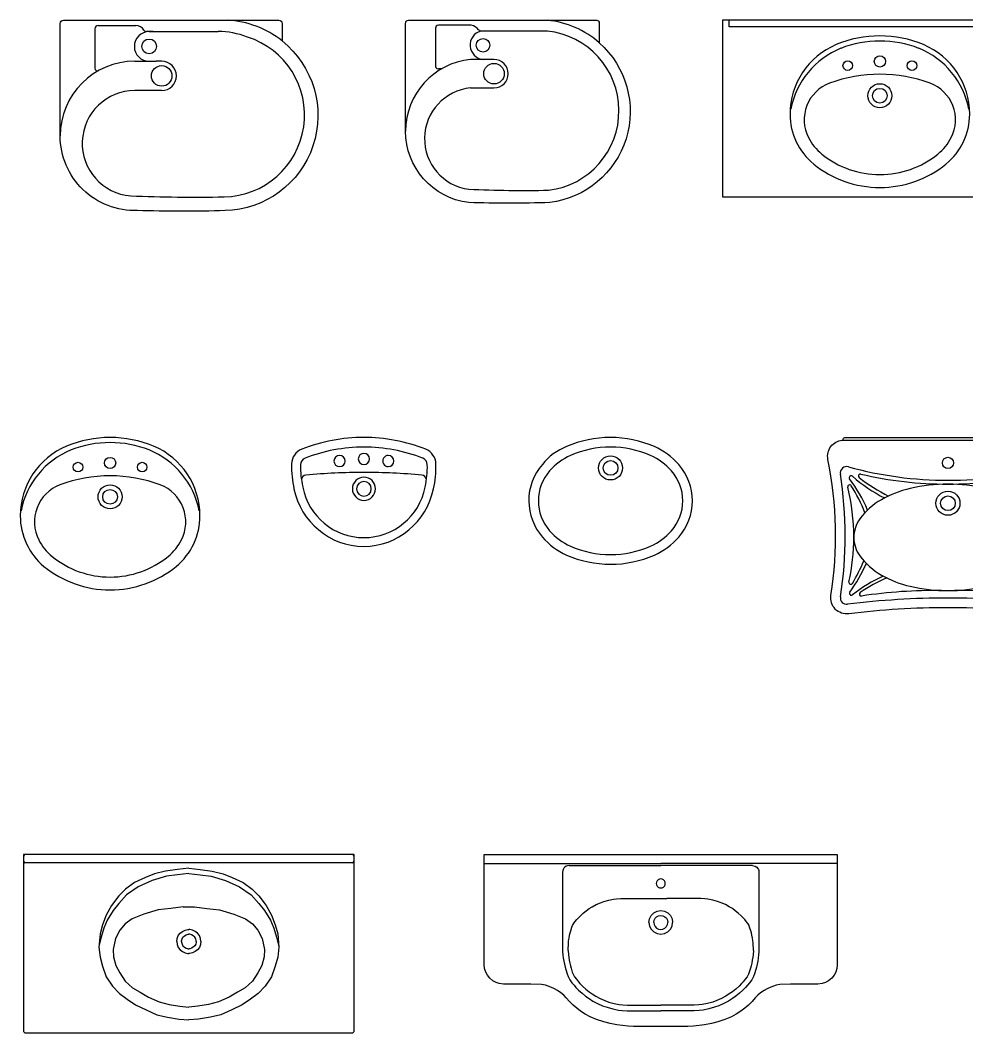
# Model space of a CAD drawing. Header units: millimetres. Extents: x 5135 to 18817, y 4023 to 17584.
# Drawn here: x 9165 to 12115, y 14418 to 17573 of the extents above; entities that cross this region are included whole.
import ezdxf

# ---------------------------------------------------------------- set-up
doc = ezdxf.new("R2010")
doc.units = ezdxf.units.MM
doc.layers.add('cad-block.com', color=250, linetype='Continuous')

# ---------------------------------------------------------------- blocks, each defined once
blk = doc.blocks.new('washbasin 5_top_cad-block.com')
at = {"color": 0}
for p, q in [((-237.4, -26.4), (-237.4, -149.7)), ((-227.4, -16.4), (-110.3, -16.4)), ((-56.1, -35.2), (-77, -35.2)), ((-68.4, -35.2), (146.1, -35.2)), ((-112.9, -127.7), (-46.8, -127.7)), ((-29.4, -127.7), (-46.8, -127.7)), ((-46.8, -219.2), (-112.9, -219.2)), ((-29.4, -219.2), (-46.8, -219.2))]:
    blk.add_line(p, q, dxfattribs=at)
blk.add_lwpolyline([(-105.3, -592.9, -0.423824), (-345.6, -360.3), (-345.6, -10, -0.414214), (-335.6, 0), (335.6, 0, -0.414213), (345.6, -10), (345.6, -64.3, -0.699982), (168.3, -593.3, -0.013686)], format="xyb", close=True, dxfattribs=at)
blk.add_lwpolyline([(168.3, -593.3, -0.013685), (-105.3, -592.9, -0.423787)], format="xyb", dxfattribs=at)
for centre, radius in [((-68.4, -81.4), 23), ((-29.4, -173.4), 32)]:
    blk.add_circle(centre, radius, dxfattribs=at)
for centre, radius, start, end in [((-227.4, -26.4), 10, 90, 180), ((-110.3, -46.4), 30, 31.2573, 90), ((-77, -26.2), 9, 211.2573, 270), ((160.6, -296.5), 296.9, 51.4524, 87.1707), ((-68.4, -81.4), 46.2, 90, 270), ((146.1, -289.8), 254.6, 68.9449, 90), ((160.6, -295.4), 255.1, 271.0077, 72.4499), ((-112.9, -360.3), 232.7, 90, 180), ((-229.4, -149.7), 8, 180, 299.1062), ((-29.4, -173.4), 45.8, 0, 90), ((-29.4, -173.4), 45.8, 270, 0), ((-112.9, -383.4), 164.2, 90, 265.4963), ((77.1, 4448.9), 5000.1, 267.6742, 271.0081)]:
    blk.add_arc(centre, radius, start, end, dxfattribs=at)
blk = doc.blocks.new('washbasin 6_top_cad-block.com')
at = {"color": 0}
for p, q in [((139.6, -33.7), (-68.2, -33.7)), ((-198.3, -150.4), (-188.7, -150.4)), ((-99.8, -210.9), (-26.7, -210.9))]:
    blk.add_line(p, q, dxfattribs=at)
blk.add_lwpolyline([(-293.6, 0), (293.6, 0, -0.442494), (301.4, -8.7), (301.4, -70.5, -0.64571), (147, -568, -0.015889), (-105.6, -568, -0.37829), (-302.3, -345.8), (-302.3, -9.6, -0.386488)], format="xyb", close=True, dxfattribs=at)
for points in [[(-97.5, -15.4), (-199.9, -15.4, 0.442494), (-208.7, -25), (-208.7, -143.7, 0.544124), (-198.3, -150.4, -0.214443)], [(-26.7, -122.3), (-99.8, -122.3, 1)]]:
    blk.add_lwpolyline(points, format="xyb", dxfattribs=at)
blk.add_lwpolyline([(-68.2, -33.7), (-74.9, -29.5)], dxfattribs=at)
for centre, radius in [((-60.8, -78), 21.1), ((-26.7, -166.6), 32)]:
    blk.add_circle(centre, radius, dxfattribs=at)
for centre, radius, start, end in [((111.9, -284.4), 285.7, 48.4585, 84.4529), ((-104.9, -52.4), 37.7, 37.3915, 78.6399), ((-55.8, -77.3), 45.3, 105.9148, 263.6039), ((113.1, -281.9), 249.6, 276.9845, 83.9227), ((-78.1, -345.5), 224.2, 95.5467, 180.0704), ((-26.7, -166.6), 44.3, 270, 90), ((-84.3, -369.1), 158.9, 95.5718, 262.3818), ((66.5, 3445.6), 3975.9, 267.522, 271.1094)]:
    blk.add_arc(centre, radius, start, end, dxfattribs=at)
blk = doc.blocks.new('washbasin 7_top_cad-block.com')
at = {"color": 0}
for p, q in [((-470, -20), (-470, 0)), ((470, -20), (470, 0)), ((470, -20), (-470, -20))]:
    blk.add_line(p, q, dxfattribs=at)
blk.add_lwpolyline([(490, -550), (490, 0), (-490, 0), (-490, -550)], close=True, dxfattribs=at)
for centre, radius in [((-100, -141.2), 15), ((0, -128.2), 17.5), ((100, -141.2), 15), ((0, -235.2), 37.5), ((0, -235.2), 23)]:
    blk.add_circle(centre, radius, dxfattribs=at)
for centre, radius, start, end in [((0, -400.2), 351.5, 90, 112.7144), ((0, -400.2), 351.5, 67.2856, 90), ((-45, -292.7), 235, 112.7144, 180), ((-24.3, -326.3), 258, 112.1793, 169.0033), ((0, -400.2), 335.5, 90, 111.2533), ((0, -400.2), 335.5, 68.7467, 90), ((24.3, -326.3), 258, 10.9967, 67.8207), ((45, -292.7), 235, 0, 67.2856), ((0, -618.2), 450, 90, 110.3585), ((0, -618.2), 450, 69.6415, 90), ((-114.3, -310.2), 121.5, 110.3585, 207.069), ((114.3, -310.2), 121.5, 332.931, 69.6415), ((-80, -292.7), 200, 180, 230.9171), ((80, -292.7), 200, 309.0829, 0), ((-80, -292.7), 160, 207.069, 230.9171), ((80, -292.7), 160, 309.0829, 332.931), ((0, -194.2), 286.9, 230.9171, 270), ((0, -194.2), 286.9, 270, 309.0829), ((0, -194.2), 326.9, 230.9171, 270), ((0, -194.2), 326.9, 270, 309.0829)]:
    blk.add_arc(centre, radius, start, end, dxfattribs=at)
blk = doc.blocks.new('washbasin 19_top_cad-block.com')
at = {"color": 0}
blk.add_lwpolyline([(280, -244, 0.302325), (135.7, -27.3, 0.099436), (0, 0, 0.099436), (-135.7, -27.3, 0.302325), (-280, -244, 0.222849), (-206.1, -401.9, 0.172204), (0, -475, 0.172204), (206.1, -401.9, 0.222849)], format="xyb", close=True, dxfattribs=at)
for centre, radius in [((0, -79.5), 17.5), ((-100, -92.5), 15), ((100, -92.5), 15), ((0, -185), 37.5), ((0, -185), 23)]:
    blk.add_circle(centre, radius, dxfattribs=at)
for centre, radius, start, end in [((0, -351.5), 335.5, 90, 111.2533), ((0, -351.5), 335.5, 68.7467, 90), ((-24.3, -277.7), 258, 112.1793, 169.0033), ((24.3, -277.7), 258, 10.9967, 67.8207), ((0, -569.5), 450, 90, 110.3585), ((0, -569.5), 450, 69.6415, 90), ((-111.6, -263.4), 124.2, 111.2179, 206.7974), ((111.6, -263.4), 124.2, 333.2026, 68.7821), ((-80, -246.6), 160, 207.069, 230.9171), ((80, -246.6), 160, 309.0829, 332.931), ((0, -148.1), 286.9, 230.9171, 270), ((0, -148.1), 286.9, 270, 309.0829)]:
    blk.add_arc(centre, radius, start, end, dxfattribs=at)
blk = doc.blocks.new('washbasin 20_top_cad-block.com')
at = {"color": 0}
blk.add_lwpolyline([(0, 0, 0.093917), (-193.1, -36.8, 0.299984), (-224.9, -82.1), (-224.9, -84.1, 0.063919), (-217.4, -159.9, 0.353062), (0, -340, 0.353062), (217.4, -159.9, 0.063919), (224.9, -84.1), (224.9, -82.1, 0.299984), (193.1, -36.8, 0.093917)], format="xyb", close=True, dxfattribs=at)
for centre, radius, start, end in [((0.6, -530), 500, 90, 111.5151), ((0.6, -530), 500, 68.4885, 90.0036), ((-75.3, -73.5), 17.5, 90, 270), ((-75.3, -73.5), 17.5, 270, 90), ((0.6, -67), 17.5, 90, 270), ((0.6, -67), 17.5, 270.0036, 90.0036), ((76.5, -73.5), 17.5, 90.0036, 270.0036), ((76.5, -73.5), 17.5, 270.0036, 90.0036), ((75, -92.9), 272, 178.3087, 192.9189), ((-174.6, -85.5), 22.3, 111.5151, 178.3087), ((175.8, -85.5), 22.3, 1.6949, 68.4885), ((-73.8, -92.9), 272, 347.0847, 1.6949), ((-179, -132.4), 15, 95.3515, 174.5503), ((0.6, -2049), 1940, 90, 95.3515), ((0.6, -160), 36, 90, 270), ((0.7, -2049), 1940, 84.6521, 90.0036), ((0.6, -160), 36, 270.0036, 90.0036), ((180.1, -132.3), 15, 5.4533, 84.6521), ((0.6, -118), 194, 190.9055, 270), ((0.6, -160), 23, 90, 270), ((0.6, -160), 23, 270.0036, 90.0036), ((0.6, -118), 194, 270.0036, 349.0981)]:
    blk.add_arc(centre, radius, start, end, dxfattribs=at)
blk = doc.blocks.new('washbasin 21_top_cad-block.com')
at = {"color": 0}
blk.add_lwpolyline([(-136.8, -366.3, 0.103892), (0, -395, 0.106771), (136.8, -366.3, 0.109867), (212.4, -310.8, 0.181711), (255, -197.5, 0.181711), (212.4, -84.2, 0.109867), (136.8, -28.7, 0.100419), (0, 0, 0.103892), (-136.8, -28.7, 0.141959), (-212.4, -84.2, 0.181711), (-255, -197.5, 0.172214), (-212.4, -310.8, 0.109867), (-136.8, -366.3)], format="xyb", close=True, dxfattribs=at)
for radius in [37.5, 23]:
    blk.add_circle((0, -95), radius, dxfattribs=at)
for centre, radius, start, end in [((0, -340), 310, 90, 113.7252), ((0, -340), 310, 66.2748, 90), ((-49.9, -226.5), 186, 113.7252, 138.8044), ((49.9, -226.5), 186, 41.1956, 66.2748), ((-83, -197.5), 142, 138.8044, 180), ((83, -197.5), 142, 0, 41.1956), ((-83, -197.5), 142, 180, 221.1956), ((83, -197.5), 142, 318.8044, 0), ((-49.9, -168.5), 186, 221.1956, 246.2748), ((49.9, -168.5), 186, 293.7252, 318.8044), ((0, -55), 310, 246.2748, 270), ((0, -55), 310, 270, 293.7252)]:
    blk.add_arc(centre, radius, start, end, dxfattribs=at)
blk = doc.blocks.new('washbasin 22_top_cad-block.com')
at = {"color": 0}
blk.add_line((-328.7, -8.4), (328.7, -8.4), dxfattribs=at)
for points in [[(309.1, -549.6, 0.031004), (0, -530.4, 0.031004), (-309.1, -549.6, -0.498728), (-364.7, -492.2, 0.089052), (-374, -68.3, -0.447614), (-329.3, -8.5, 0.162878), (-325.4, -2.6, -0.271859), (-321, 0), (321, 0, -0.271859), (325.4, -2.6, 0.162878), (329.3, -8.5, -0.447614), (374, -68.3, 0.089052), (364.7, -492.2, -0.498728)], [(0, -145.4, 0.05765), (-117.9, -159.1, 0.071324), (-207.3, -194, 0.106398), (-274.3, -253.7, 0.159237), (-293.2, -311.4, 0.159237), (-274.3, -369.2, 0.106398), (-207.3, -428.8, 0.071324), (-117.9, -463.8, 0.05765), (0, -477.4, 0.05765), (117.9, -463.8, 0.071324), (207.3, -428.8, 0.106398), (274.3, -369.2, 0.159237), (293.2, -311.4, 0.159237), (274.3, -253.7, 0.106398), (207.3, -194, 0.071324), (117.9, -159.1, 0.05765)]]:
    blk.add_lwpolyline(points, format="xyb", close=True, dxfattribs=at)
for centre, radius in [((0, -79.4), 17.5), ((0, -205), 37.5), ((0, -205), 23)]:
    blk.add_circle(centre, radius, dxfattribs=at)
for centre, radius, start, end in [((-315.5, -110.8), 20, 74.6232, 188.9876), ((0, 1036.6), 1170, 254.6232, 270), ((0, 1036.6), 1170, 270, 285.3768), ((315.5, -110.8), 20, 351.0124, 105.3768), ((-1550.2, -306.1), 1230, 351.0765, 8.9876), ((-301.7, -125.4), 6, 48.9765, 216.5571), ((30.4, 256.4), 500, 228.9765, 242.8891), ((-273.3, -120.1), 6, 76.9026, 231.7415), ((32.6, 267.8), 500, 231.7415, 244.223), ((0, 1054.6), 1200, 256.9026, 270), ((0, 1054.6), 1200, 270, 283.0974), ((-32.6, 267.8), 500, 295.777, 308.2585), ((-30.4, 256.4), 500, 297.1109, 311.0235), ((273.3, -120.1), 6, 308.2585, 103.0974), ((301.7, -125.4), 6, 323.4429, 131.0235), ((1550.2, -306.1), 1230, 171.0124, 188.9235), ((-306.5, -153.7), 6, 32.3685, 194.0411), ((-933.2, -310.4), 640, 0, 14.0411), ((-708.2, -426.8), 500, 23.6639, 36.5571), ((-723.7, -418.2), 500, 21.5336, 32.3685), ((708.2, -426.8), 500, 143.4429, 156.3361), ((723.7, -418.2), 500, 147.6315, 158.4664), ((933.2, -310.4), 640, 165.9589, 180), ((306.5, -153.7), 6, 345.9589, 147.6315), ((-933.2, -310.4), 640, 347.389, 0), ((933.2, -310.4), 640, 180, 192.611), ((-710.7, -188.7), 500, 324.0807, 335.9044), ((-724.4, -194.1), 500, 328.5976, 337.6237), ((710.7, -188.7), 500, 204.0956, 215.9193), ((724.4, -194.1), 500, 202.3763, 211.4024), ((9, -885.5), 500, 114.9003, 127.7661), ((8.5, -896.1), 500, 113.4928, 124.3463), ((-8.5, -896.1), 500, 55.6537, 66.5072), ((-9, -885.5), 500, 52.2339, 65.0997), ((-302.8, -451.5), 6, 167.389, 328.5976), ((302.8, -451.5), 6, 211.4024, 12.611), ((-315.3, -500), 20, 171.0765, 277.1033), ((0, -3030.4), 2530, 90, 97.1033), ((-300.9, -485.5), 6, 144.0807, 307.7661), ((-270.2, -488.3), 6, 124.3463, 278.621), ((-39.9, -2006.9), 1530, 89.2587, 98.621), ((0, -3030.4), 2530, 82.8967, 90), ((39.9, -2006.9), 1530, 81.379, 90.7413), ((270.2, -488.3), 6, 261.379, 55.6537), ((300.9, -485.5), 6, 232.2339, 35.9193), ((315.3, -500), 20, 262.8967, 8.9235)]:
    blk.add_arc(centre, radius, start, end, dxfattribs=at)
blk = doc.blocks.new('washbasin 32_top_cad-block.com')
at = {"color": 0}
for p, q in [((510, -25), (-510, -25)), ((-107.2, -59.8), (-135.3, -71.1)), ((-72.5, -51.4), (-107.2, -59.8)), ((-35.1, -45.8), (-72.5, -51.4)), ((-35.1, -62.6), (-69.7, -67.3)), ((0, -42.6), (-35.1, -45.8)), ((0, -58.6), (-35.1, -62.6)), ((0, -42.6), (35.1, -45.8)), ((0, -58.6), (35.1, -62.6)), ((35.1, -45.8), (72.6, -51.4)), ((35.1, -62.6), (69.8, -67.3)), ((72.6, -51.4), (107.2, -59.8)), ((107.2, -59.8), (135.4, -71.1)), ((-169.1, -87), (-197.2, -107.7)), ((-135.3, -71.1), (-169.1, -87)), ((-113.8, -80.5), (-157.8, -100.2)), ((-69.7, -67.3), (-113.8, -80.5)), ((69.8, -67.3), (113.8, -80.5)), ((113.8, -80.5), (157.9, -100.2)), ((135.4, -71.1), (169.1, -87)), ((169.1, -87), (197.2, -107.7)), ((-197.2, -107.7), (-217.8, -128.3)), ((-194.4, -125.5), (-217.8, -152.7)), ((-157.8, -100.2), (-194.4, -125.5)), ((157.9, -100.2), (194.4, -125.5)), ((194.4, -125.5), (217.8, -152.7)), ((197.2, -107.7), (217.8, -128.3)), ((-217.8, -128.3), (-241.2, -158.3)), ((-217.8, -152.7), (-235.6, -174.3)), ((217.8, -128.3), (241.3, -158.3)), ((217.8, -152.7), (235.6, -174.3)), ((-257.2, -188.4), (-269.3, -218.4)), ((-241.2, -158.3), (-257.2, -188.4)), ((-235.6, -174.3), (-254.3, -204.3)), ((-140, -185.6), (-176.6, -199.6)), ((-96, -172.4), (-140, -185.6)), ((-55.7, -167.7), (-96, -172.4)), ((-17.8, -162.1), (-55.7, -167.7)), ((-17.8, -162.1), (17.8, -162.1)), ((17.8, -162.1), (55.7, -167.7)), ((55.7, -167.7), (96, -172.4)), ((96, -172.4), (140, -185.6)), ((140, -185.6), (176.6, -199.6)), ((235.6, -174.3), (254.4, -204.3)), ((241.3, -158.3), (257.2, -188.4)), ((257.2, -188.4), (269.4, -218.4)), ((-269.3, -218.4), (-276.8, -246.5)), ((-254.3, -204.3), (-264.7, -229.6)), ((-198.1, -215.6), (-215, -235.3)), ((-176.6, -199.6), (-198.1, -215.6)), ((176.6, -199.6), (198.2, -215.6)), ((198.2, -215.6), (215, -235.3)), ((254.4, -204.3), (264.7, -229.6)), ((269.4, -218.4), (276.9, -246.5)), ((-276.8, -246.5), (-280.6, -288.8)), ((-264.7, -229.6), (-273.1, -256.9)), ((-215, -235.3), (-228.1, -261.5)), ((-36.2, -261), (-33, -252.1)), ((-33, -252.1), (-27, -244.7)), ((-27, -244.7), (-20.1, -239)), ((-20.1, -239), (-11.7, -235)), ((-13.7, -252.6), (-8.2, -249.6)), ((-11.7, -235), (-3.3, -233.6)), ((-8.2, -249.6), (-2.6, -248.1)), ((-3.3, -233.6), (0, -233.3)), ((-2.6, -248.1), (0, -247.9)), ((3.3, -233.6), (0, -233.3)), ((2.6, -248.1), (0, -247.9)), ((8.3, -249.6), (2.6, -248.1)), ((11.7, -235), (3.3, -233.6)), ((13.7, -252.6), (8.3, -249.6)), ((20.1, -239), (11.7, -235)), ((27.1, -244.7), (20.1, -239)), ((33, -252.1), (27.1, -244.7)), ((36.2, -261), (33, -252.1)), ((215, -235.3), (228.1, -261.5)), ((264.7, -229.6), (273.1, -256.9)), ((276.9, -246.5), (280.6, -288.8)), ((-273.1, -256.9), (-280, -286.6)), ((-228.1, -261.5), (-235.6, -295.3)), ((-37.4, -270.6), (-36.2, -261)), ((-37.4, -270.6), (-36.2, -280.3)), ((-36.2, -280.3), (-33, -289.2)), ((-22.8, -268.2), (-21.3, -262)), ((-22.8, -270.6), (-22.8, -268.2)), ((-22.8, -270.6), (-22.8, -273.1)), ((-22.8, -273.1), (-21.3, -279.3)), ((-21.3, -262), (-18.4, -256.8)), ((-21.3, -279.3), (-18.4, -284.5)), ((-18.4, -256.8), (-13.7, -252.6)), ((18.4, -256.8), (13.7, -252.6)), ((21.4, -262), (18.4, -256.8)), ((21.4, -279.3), (18.4, -284.5)), ((22.9, -268.2), (21.4, -262)), ((22.9, -273.1), (21.4, -279.3)), ((22.9, -270.6), (22.9, -268.2)), ((22.9, -270.6), (22.9, -273.1)), ((36.2, -280.3), (33, -289.2)), ((37.4, -270.6), (36.2, -261)), ((37.4, -270.6), (36.2, -280.3)), ((228.1, -261.5), (235.6, -295.3)), ((273.1, -256.9), (280, -286.6)), ((-280.6, -288.8), (-276.8, -319.7)), ((-235.6, -295.3), (-234.7, -318.8)), ((-33, -289.2), (-27, -296.6)), ((-27, -296.6), (-20.1, -302.3)), ((-20.1, -302.3), (-11.7, -306.3)), ((-18.4, -284.5), (-13.7, -288.7)), ((-13.7, -288.7), (-8.2, -291.7)), ((-11.7, -306.3), (-3.3, -307.7)), ((-8.2, -291.7), (-2.6, -293.2)), ((-3.3, -307.7), (0, -308)), ((-2.6, -293.2), (0, -293.4)), ((2.6, -293.2), (0, -293.4)), ((3.3, -307.7), (0, -308)), ((8.3, -291.7), (2.6, -293.2)), ((11.7, -306.3), (3.3, -307.7)), ((13.7, -288.7), (8.3, -291.7)), ((20.1, -302.3), (11.7, -306.3)), ((18.4, -284.5), (13.7, -288.7)), ((27.1, -296.6), (20.1, -302.3)), ((33, -289.2), (27.1, -296.6)), ((235.6, -295.3), (234.7, -318.8)), ((280.6, -288.8), (276.9, -319.7)), ((-276.8, -319.7), (-269.3, -347.9)), ((-234.7, -318.8), (-227.2, -345)), ((-227.2, -345), (-215, -368.5)), ((227.2, -345), (215, -368.5)), ((234.7, -318.8), (227.2, -345)), ((276.9, -319.7), (269.4, -347.9)), ((-269.3, -347.9), (-257.2, -380.7)), ((-215, -368.5), (-198.1, -393.8)), ((215, -368.5), (198.2, -393.8)), ((269.4, -347.9), (257.2, -380.7)), ((-257.2, -380.7), (-237.5, -409.8)), ((-237.5, -409.8), (-215.9, -432.3)), ((-198.1, -393.8), (-175.6, -414.5)), ((198.2, -393.8), (175.7, -414.5)), ((237.5, -409.8), (216, -432.3)), ((257.2, -380.7), (237.5, -409.8)), ((-215.9, -432.3), (-192.5, -450.1)), ((-175.6, -414.5), (-151.3, -428.6)), ((-151.3, -428.6), (-126, -444.5)), ((151.3, -428.6), (126, -444.5)), ((175.7, -414.5), (151.3, -428.6)), ((216, -432.3), (192.5, -450.1)), ((-192.5, -450.1), (-166.3, -468)), ((-166.3, -468), (-133.5, -483.9)), ((-126, -444.5), (-92.2, -458.6)), ((-92.2, -458.6), (-61.3, -467)), ((-61.3, -467), (-28.5, -471.7)), ((-28.5, -471.7), (0, -475)), ((28.5, -471.7), (0, -475)), ((61.3, -467), (28.5, -471.7)), ((92.3, -458.6), (61.3, -467)), ((126, -444.5), (92.3, -458.6)), ((166.3, -468), (133.5, -483.9)), ((192.5, -450.1), (166.3, -468)), ((-133.5, -483.9), (-99.7, -498.9)), ((-99.7, -498.9), (-66.9, -506.4)), ((99.8, -498.9), (67, -506.4)), ((133.5, -483.9), (99.8, -498.9)), ((-66.9, -506.4), (-30.4, -513)), ((-30.4, -513), (0, -515)), ((30.4, -513), (0, -515)), ((67, -506.4), (30.4, -513))]:
    blk.add_line(p, q, dxfattribs=at)
blk.add_lwpolyline([(514.8, -551.3), (515, -550), (515, 0), (-515, 0), (-515, -550), (-514.8, -551.3), (-514.3, -552.5), (-513.5, -553.5), (-512.5, -554.3), (-511.3, -554.8), (-510, -555), (510, -555), (511.3, -554.8), (512.5, -554.3), (513.5, -553.5), (514.3, -552.5)], close=True, dxfattribs=at)
for centre, start, end in [((-510, -5), 90, 180), ((-510, -20), 180, 270), ((510, -5), 0, 90), ((510, -20), 270, 0)]:
    blk.add_arc(centre, 5, start, end, dxfattribs=at)
blk = doc.blocks.new('washbasin 33_top_cad-block.com')
at = {"color": 0}
for p, q in [((-550, -27.3), (0, -27.3)), ((550, -27.3), (0, -27.3)), ((-305.2, -49.1), (-305.9, -54.3)), ((-305.9, -54.3), (-305.9, -301.5)), ((-304.3, -46.5), (-305.2, -49.1)), ((-301.9, -42.3), (-304.3, -46.5)), ((-299.3, -39.5), (-301.9, -42.3)), ((-294.4, -36.2), (-299.3, -39.5)), ((-290.3, -34.8), (-294.4, -36.2)), ((-285.9, -34.3), (-290.3, -34.8)), ((-285.9, -34.3), (0, -34.3)), ((285.9, -34.3), (0, -34.3)), ((285.9, -34.3), (290.3, -34.8)), ((290.3, -34.8), (294.4, -36.2)), ((294.4, -36.2), (299.3, -39.5)), ((299.3, -39.5), (301.9, -42.3)), ((301.9, -42.3), (304.3, -46.5)), ((304.3, -46.5), (305.2, -49.1)), ((305.2, -49.1), (305.9, -54.3)), ((305.9, -54.3), (305.9, -301.5)), ((-13.2, -85.5), (-13.9, -89.8)), ((-13.9, -89.8), (-13.2, -94.1)), ((-11.2, -81.6), (-13.2, -85.5)), ((-13.2, -94.1), (-11.2, -98)), ((-8.1, -78.5), (-11.2, -81.6)), ((-4.2, -76.5), (-8.1, -78.5)), ((0.1, -75.8), (-4.2, -76.5)), ((4.4, -76.5), (0.1, -75.8)), ((8.3, -78.5), (4.4, -76.5)), ((11.4, -81.6), (8.3, -78.5)), ((13.4, -85.5), (11.4, -81.6)), ((11.4, -98), (13.4, -94.1)), ((14.1, -89.8), (13.4, -85.5)), ((13.4, -94.1), (14.1, -89.8)), ((-11.2, -98), (-8.1, -101.1)), ((-8.1, -101.1), (-4.2, -103.1)), ((-4.2, -103.1), (0.1, -103.8)), ((0.1, -103.8), (4.4, -103.1)), ((4.4, -103.1), (8.3, -101.1)), ((8.3, -101.1), (11.4, -98)), ((-213.4, -162.1), (-201.4, -155.7)), ((-201.4, -155.7), (-188.3, -149.9)), ((-188.3, -149.9), (-177, -145.8)), ((-177, -145.8), (-162, -141.6)), ((-162, -141.6), (-147.2, -138.7)), ((-147.2, -138.7), (-137.6, -137.4)), ((-137.6, -137.4), (-124.6, -136.5)), ((-124.6, -136.5), (-109.6, -136.6)), ((-109.6, -136.6), (-69.7, -136.8)), ((-69.7, -136.8), (-19.1, -136.8)), ((-19.1, -136.8), (19.1, -136.8)), ((69.7, -136.8), (19.1, -136.8)), ((109.6, -136.6), (69.7, -136.8)), ((124.6, -136.5), (109.6, -136.6)), ((137.6, -137.4), (124.6, -136.5)), ((147.2, -138.7), (137.6, -137.4)), ((162, -141.6), (147.2, -138.7)), ((177, -145.8), (162, -141.6)), ((188.3, -149.9), (177, -145.8)), ((201.4, -155.7), (188.3, -149.9)), ((213.4, -162.1), (201.4, -155.7)), ((-250.5, -190.2), (-241.4, -182)), ((-241.4, -182), (-232.2, -174.6)), ((-232.2, -174.6), (-223.3, -168.2)), ((-223.3, -168.2), (-213.4, -162.1)), ((-35.2, -199.6), (-29.9, -189.3)), ((-29.9, -189.3), (-21.7, -181.1)), ((-21.7, -181.1), (-11.4, -175.9)), ((-11.4, -175.9), (0, -174)), ((-6.7, -190.3), (0, -189.2)), ((0, -174), (11.4, -175.9)), ((0, -189.2), (6.7, -190.3)), ((11.4, -175.9), (21.7, -181.1)), ((21.7, -181.1), (29.9, -189.3)), ((29.9, -189.3), (35.2, -199.6)), ((223.3, -168.2), (213.4, -162.1)), ((232.2, -174.6), (223.3, -168.2)), ((241.4, -182), (232.2, -174.6)), ((250.5, -190.2), (241.4, -182)), ((-275.2, -221), (-272.2, -215.5)), ((-272.2, -215.5), (-267.6, -209.4)), ((-267.6, -209.4), (-262, -202.5)), ((-262, -202.5), (-257.5, -197.5)), ((-257.5, -197.5), (-250.5, -190.2)), ((-37, -211), (-35.2, -199.6)), ((-37, -211), (-35.2, -222.4)), ((-21.8, -211), (-20.7, -204.3)), ((-21.8, -211), (-20.7, -217.7)), ((-20.7, -204.3), (-17.6, -198.2)), ((-20.7, -217.7), (-17.6, -223.8)), ((-17.6, -198.2), (-12.8, -193.4)), ((-12.8, -193.4), (-6.7, -190.3)), ((6.7, -190.3), (12.8, -193.4)), ((12.8, -193.4), (17.6, -198.2)), ((17.6, -198.2), (20.7, -204.3)), ((17.6, -223.8), (20.7, -217.7)), ((20.7, -204.3), (21.8, -211)), ((20.7, -217.7), (21.8, -211)), ((35.2, -199.6), (37, -211)), ((35.2, -222.4), (37, -211)), ((257.5, -197.5), (250.5, -190.2)), ((262, -202.5), (257.5, -197.5)), ((267.6, -209.4), (262, -202.5)), ((272.2, -215.5), (267.6, -209.4)), ((275.2, -221), (272.2, -215.5)), ((-285.8, -259.9), (-284.1, -251.3)), ((-284.1, -251.3), (-282.3, -243.7)), ((-282.3, -243.7), (-280.6, -237.3)), ((-280.6, -237.3), (-276.9, -225.7)), ((-276.9, -225.7), (-275.2, -221)), ((-35.2, -222.4), (-29.9, -232.7)), ((-29.9, -232.7), (-21.7, -240.9)), ((-21.7, -240.9), (-11.4, -246.2)), ((-17.6, -223.8), (-12.8, -228.6)), ((-12.8, -228.6), (-6.7, -231.7)), ((-11.4, -246.2), (0, -248)), ((-6.7, -231.7), (0, -232.8)), ((0, -232.8), (6.7, -231.7)), ((0, -248), (11.4, -246.2)), ((6.7, -231.7), (12.8, -228.6)), ((11.4, -246.2), (21.7, -240.9)), ((12.8, -228.6), (17.6, -223.8)), ((21.7, -240.9), (29.9, -232.7)), ((29.9, -232.7), (35.2, -222.4)), ((276.9, -225.7), (275.2, -221)), ((280.6, -237.3), (276.9, -225.7)), ((282.3, -243.7), (280.6, -237.3)), ((284.1, -251.3), (282.3, -243.7)), ((285.8, -259.9), (284.1, -251.3)), ((-288.8, -298.5), (-287.9, -275)), ((-287.9, -275), (-287.1, -268.2)), ((-287.1, -268.2), (-285.8, -259.9)), ((287.1, -268.2), (285.8, -259.9)), ((287.9, -275), (287.1, -268.2)), ((288.8, -298.5), (287.9, -275)), ((-305.9, -301.5), (-304.9, -313.5)), ((-304.9, -313.5), (-304, -321.7)), ((-288.8, -298.5), (-287.7, -311.8)), ((-287.7, -311.8), (-286.8, -319.3)), ((287.7, -311.8), (286.8, -319.3)), ((288.8, -298.5), (287.7, -311.8)), ((304.9, -313.5), (304, -321.7)), ((305.9, -301.5), (304.9, -313.5)), ((-304, -321.7), (-302.4, -331.5)), ((-302.4, -331.5), (-300.5, -341.6)), ((-300.5, -341.6), (-298.4, -350.5)), ((-286.8, -319.3), (-285.3, -328.5)), ((-285.3, -328.5), (-283.5, -337.9)), ((-283.5, -337.9), (-281.5, -346.3)), ((-281.5, -346.3), (-279.6, -353.5)), ((281.5, -346.3), (279.6, -353.5)), ((283.5, -337.9), (281.5, -346.3)), ((285.3, -328.5), (283.5, -337.9)), ((286.8, -319.3), (285.3, -328.5)), ((300.5, -341.6), (298.4, -350.5)), ((302.4, -331.5), (300.5, -341.6)), ((304, -321.7), (302.4, -331.5)), ((-298.4, -350.5), (-296.2, -358.4)), ((-296.2, -358.4), (-292, -371.5)), ((-292, -371.5), (-289, -379.6)), ((-279.6, -353.5), (-275.6, -365.9)), ((-275.6, -365.9), (-273.2, -372.4)), ((-273.2, -372.4), (-268.8, -380.6)), ((273.2, -372.4), (268.8, -380.6)), ((275.6, -365.9), (273.2, -372.4)), ((279.6, -353.5), (275.6, -365.9)), ((292, -371.5), (289, -379.6)), ((296.2, -358.4), (292, -371.5)), ((298.4, -350.5), (296.2, -358.4)), ((-289, -379.6), (-283.4, -390)), ((-283.4, -390), (-276.7, -399.1)), ((-276.7, -399.1), (-270, -407.2)), ((-270, -407.2), (-264.4, -413.6)), ((-268.8, -380.6), (-263, -388.4)), ((-263, -388.4), (-256.8, -396)), ((-256.8, -396), (-251.7, -401.7)), ((-251.7, -401.7), (-243.9, -409.8)), ((-243.9, -409.8), (-233.9, -418.9)), ((243.9, -409.8), (233.9, -418.9)), ((251.7, -401.7), (243.9, -409.8)), ((256.8, -396), (251.7, -401.7)), ((263, -388.4), (256.8, -396)), ((268.8, -380.6), (263, -388.4)), ((270, -407.2), (264.4, -413.6)), ((276.7, -399.1), (270, -407.2)), ((283.4, -390), (276.7, -399.1)), ((289, -379.6), (283.4, -390)), ((-264.4, -413.6), (-255.9, -422.2)), ((-255.9, -422.2), (-245.2, -432.1)), ((-245.2, -432.1), (-234.1, -441)), ((-234.1, -441), (-223.2, -448.6)), ((-233.9, -418.9), (-223.6, -427.1)), ((-223.6, -427.1), (-213.6, -434.2)), ((-213.6, -434.2), (-202.6, -441)), ((-202.6, -441), (-189.3, -448.1)), ((202.6, -441), (189.3, -448.1)), ((213.6, -434.2), (202.6, -441)), ((223.6, -427.1), (213.6, -434.2)), ((234.1, -441), (223.2, -448.6)), ((233.9, -418.9), (223.6, -427.1)), ((245.2, -432.1), (234.1, -441)), ((255.9, -422.2), (245.2, -432.1)), ((264.4, -413.6), (255.9, -422.2)), ((-223.2, -448.6), (-211.3, -456.1)), ((-211.3, -456.1), (-196.9, -463.8)), ((-196.9, -463.8), (-181.3, -470.7)), ((-189.3, -448.1), (-174.8, -454.6)), ((-181.3, -470.7), (-167.4, -475.7)), ((-174.8, -454.6), (-162.1, -459.2)), ((-162.1, -459.2), (-145.6, -463.8)), ((-145.6, -463.8), (-129.2, -467)), ((-129.2, -467), (-118.2, -468.5)), ((-118.2, -468.5), (-103.9, -469.4)), ((-103.9, -469.4), (-88, -469.4)), ((-88, -469.4), (-69.6, -469.1)), ((-69.6, -469.1), (0, -469.1)), ((69.6, -469.1), (0, -469.1)), ((88, -469.4), (69.6, -469.1)), ((103.9, -469.4), (88, -469.4)), ((118.2, -468.5), (103.9, -469.4)), ((129.2, -467), (118.2, -468.5)), ((145.6, -463.8), (129.2, -467)), ((162.1, -459.2), (145.6, -463.8)), ((174.8, -454.6), (162.1, -459.2)), ((181.3, -470.7), (167.4, -475.7)), ((189.3, -448.1), (174.8, -454.6)), ((196.9, -463.8), (181.3, -470.7)), ((211.3, -456.1), (196.9, -463.8)), ((223.2, -448.6), (211.3, -456.1)), ((-167.4, -475.7), (-149.6, -480.7)), ((-149.6, -480.7), (-132, -484.2)), ((-132, -484.2), (-120, -485.7)), ((-120, -485.7), (-104.5, -486.8)), ((-104.5, -486.8), (-87.9, -486.8)), ((-87.9, -486.8), (-69.5, -486.5)), ((-69.5, -486.5), (0, -486.5)), ((69.5, -486.5), (0, -486.5)), ((87.9, -486.8), (69.5, -486.5)), ((104.5, -486.8), (87.9, -486.8)), ((120, -485.7), (104.5, -486.8)), ((132, -484.2), (120, -485.7)), ((149.6, -480.7), (132, -484.2)), ((167.4, -475.7), (149.6, -480.7))]:
    blk.add_line(p, q, dxfattribs=at)
blk.add_lwpolyline([(-158, -526), (-177.5, -520.9), (-200.1, -513.5), (-220, -505.5), (-235.4, -497.3), (-249.8, -487.9), (-262, -478.7), (-273.4, -468.7), (-284.7, -457.5), (-294.4, -446.6), (-302.5, -438.2), (-311.1, -430.8), (-322, -423.1), (-331.3, -417.7), (-342.6, -412.5), (-359.3, -407), (-371.4, -404.5), (-404.4, -403.3), (-490, -403.3), (-503.1, -401.9), (-513.1, -398.7), (-523, -393.4), (-533, -385.1), (-540.3, -376), (-545.5, -366.1), (-548.9, -354.5), (-550, -343.3), (-550, 0), (0, 0), (550, 0), (550, -343.3), (548.9, -354.5), (545.5, -366.1), (540.3, -376), (533, -385.1), (523, -393.4), (513.1, -398.7), (503.1, -401.9), (490, -403.3), (404.4, -403.3), (371.4, -404.5), (359.3, -407), (342.6, -412.5), (331.3, -417.7), (322, -423.1), (311.1, -430.8), (302.5, -438.2), (294.4, -446.6), (284.7, -457.5), (273.4, -468.7), (262, -478.7), (249.8, -487.9), (235.4, -497.3), (220, -505.5), (200.1, -513.5), (177.5, -520.9), (158, -526), (136.5, -530.3), (101.8, -534.4), (84.7, -535), (0, -535), (-84.7, -535), (-101.8, -534.4), (-136.5, -530.3)], close=True, dxfattribs=at)

msp = doc.modelspace()

# ---------------------------------------------------------------- block references
at = {"layer": 'cad-block.com'}
for name, p in [('washbasin 5_top_cad-block.com', (9635.5, 17572.6)), ('washbasin 6_top_cad-block.com', (10668.4, 17572.6)), ('washbasin 7_top_cad-block.com', (11844.2, 17572.6)), ('washbasin 19_top_cad-block.com', (9445.3, 16272.6)), ('washbasin 20_top_cad-block.com', (10235.8, 16272.6)), ('washbasin 21_top_cad-block.com', (11004.9, 16272.6)), ('washbasin 22_top_cad-block.com', (12056.4, 16272.6)), ('washbasin 32_top_cad-block.com', (9690.7, 14972.6)), ('washbasin 33_top_cad-block.com', (11161.4, 14972.6))]:
    msp.add_blockref(name, p, dxfattribs=at)

doc.saveas('drawing.dxf')
